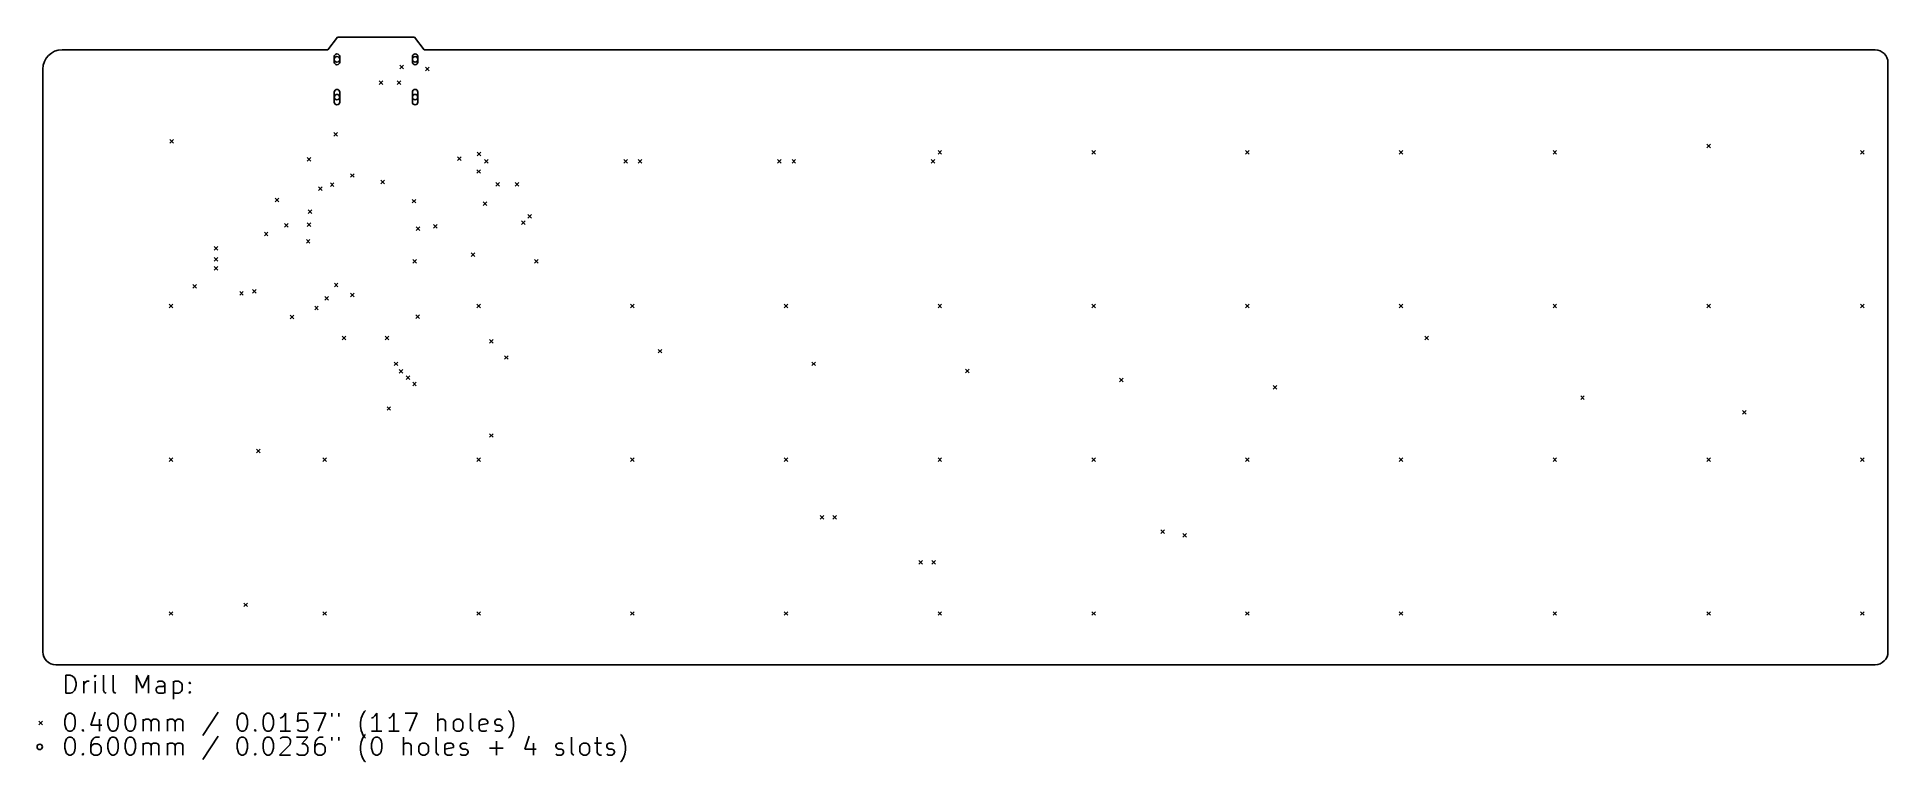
# Model space of a CAD drawing. Extents: x 74 to 278, y -94 to -13.
import ezdxf

# ---------------------------------------------------------------- set-up
doc = ezdxf.new("R2010")
doc.units = 0
doc.layers.add('BLACK', color=7, linetype='CONTINUOUS')

msp = doc.modelspace()

# ---------------------------------------------------------------- linework, layer by layer
at = {"layer": 'BLACK', "linetype": 'CONTINUOUS'}
for p, q in [((105.896, -14.875), (106.958, -13.4583)), ((106.958, -13.4583), (115.458, -13.4583)), ((115.458, -13.4583), (116.521, -14.875)), ((76.5, -14.875), (105.542, -14.875)), ((105.896, -14.875), (105.542, -14.875)), ((106.588, -15.625), (106.588, -16.225)), ((107.188, -15.625), (107.188, -16.225)), ((115.228, -15.625), (115.228, -16.225)), ((115.828, -15.625), (115.828, -16.225)), ((116.875, -14.875), (116.521, -14.875)), ((276.958, -14.875), (116.875, -14.875)), ((278.375, -81.4583), (278.375, -16.2917)), ((74.375, -81.4583), (74.375, -17)), ((111.55, -18.3), (111.95, -18.7)), ((111.95, -18.3), (111.55, -18.7)), ((113.55, -18.3), (113.95, -18.7)), ((113.95, -18.3), (113.55, -18.7)), ((113.842, -16.5755), (114.242, -16.9755)), ((114.242, -16.5755), (113.842, -16.9755)), ((116.675, -16.8), (117.075, -17.2)), ((117.075, -16.8), (116.675, -17.2)), ((106.588, -19.555), (106.588, -20.655)), ((107.188, -19.555), (107.188, -20.655)), ((115.228, -19.555), (115.228, -20.655)), ((115.828, -19.555), (115.828, -20.655)), ((106.56, -24.02), (106.96, -24.42)), ((106.96, -24.02), (106.56, -24.42)), ((88.4, -24.8), (88.8, -25.2)), ((88.8, -24.8), (88.4, -25.2)), ((122.4, -26.2), (122.8, -26.6)), ((122.8, -26.2), (122.4, -26.6)), ((173.342, -26.0083), (173.742, -26.4083)), ((173.742, -26.0083), (173.342, -26.4083)), ((190.342, -26.0083), (190.742, -26.4083)), ((190.742, -26.0083), (190.342, -26.4083)), ((207.342, -26.0083), (207.742, -26.4083)), ((207.742, -26.0083), (207.342, -26.4083)), ((224.342, -26.0083), (224.742, -26.4083)), ((224.742, -26.0083), (224.342, -26.4083)), ((241.342, -26.0083), (241.742, -26.4083)), ((241.742, -26.0083), (241.342, -26.4083)), ((258.342, -25.3), (258.742, -25.7)), ((258.742, -25.3), (258.342, -25.7)), ((275.342, -26.0083), (275.742, -26.4083)), ((275.742, -26.0083), (275.342, -26.4083)), ((103.6, -26.8), (104, -27.2)), ((104, -26.8), (103.6, -27.2)), ((108.4, -28.5755), (108.8, -28.9755)), ((108.8, -28.5755), (108.4, -28.9755)), ((120.217, -26.7167), (120.617, -27.1167)), ((120.617, -26.7167), (120.217, -27.1167)), ((122.342, -28.1333), (122.742, -28.5333)), ((122.742, -28.1333), (122.342, -28.5333)), ((123.2, -27), (123.6, -27.4)), ((123.6, -27), (123.2, -27.4)), ((138.6, -27), (139, -27.4)), ((139, -27), (138.6, -27.4)), ((140.2, -27), (140.6, -27.4)), ((140.6, -27), (140.2, -27.4)), ((155.6, -27), (156, -27.4)), ((156, -27), (155.6, -27.4)), ((157.2, -27), (157.6, -27.4)), ((157.6, -27), (157.2, -27.4)), ((172.6, -27), (173, -27.4)), ((173, -27), (172.6, -27.4)), ((104.849, -30.02), (105.249, -30.42)), ((105.249, -30.02), (104.849, -30.42)), ((106.156, -29.5908), (106.556, -29.9908)), ((106.556, -29.5908), (106.156, -29.9908)), ((111.739, -29.3), (112.139, -29.7)), ((112.139, -29.3), (111.739, -29.7)), ((124.467, -29.55), (124.867, -29.95)), ((124.867, -29.55), (124.467, -29.95)), ((126.592, -29.55), (126.992, -29.95)), ((126.992, -29.55), (126.592, -29.95)), ((100.062, -31.2877), (100.462, -31.6877)), ((100.462, -31.2877), (100.062, -31.6877)), ((103.7, -32.5755), (104.1, -32.9755)), ((104.1, -32.5755), (103.7, -32.9755)), ((115.2, -31.4145), (115.6, -31.8145)), ((115.6, -31.4145), (115.2, -31.8145)), ((123.05, -31.675), (123.45, -32.075)), ((123.45, -31.675), (123.05, -32.075)), ((101.099, -34.09), (101.499, -34.49)), ((101.499, -34.09), (101.099, -34.49)), ((103.6, -34.0245), (104, -34.4245)), ((104, -34.0245), (103.6, -34.4245)), ((115.638, -34.4384), (116.038, -34.8384)), ((116.038, -34.4384), (115.638, -34.8384)), ((117.56, -34.2), (117.96, -34.6)), ((117.96, -34.2), (117.56, -34.6)), ((127.3, -33.8), (127.7, -34.2)), ((127.7, -33.8), (127.3, -34.2)), ((128.008, -33.0917), (128.408, -33.4917)), ((128.408, -33.0917), (128.008, -33.4917)), ((93.3, -36.6333), (93.7, -37.0333)), ((93.7, -36.6333), (93.3, -37.0333)), ((98.86, -35.0425), (99.26, -35.4425)), ((99.26, -35.0425), (98.86, -35.4425)), ((103.504, -35.8615), (103.904, -36.2615)), ((103.904, -35.8615), (103.504, -36.2615)), ((93.299, -37.853), (93.699, -38.253)), ((93.699, -37.853), (93.299, -38.253)), ((93.299, -38.8525), (93.699, -39.2525)), ((93.699, -38.8525), (93.299, -39.2525)), ((115.274, -38.05), (115.674, -38.45)), ((115.674, -38.05), (115.274, -38.45)), ((121.734, -37.3213), (122.134, -37.7213)), ((122.134, -37.3213), (121.734, -37.7213)), ((128.717, -38.05), (129.117, -38.45)), ((129.117, -38.05), (128.717, -38.45)), ((90.95, -40.8244), (91.35, -41.2244)), ((91.35, -40.8244), (90.95, -41.2244)), ((106.6, -40.6855), (107, -41.0855)), ((107, -40.6855), (106.6, -41.0855)), ((96.1333, -41.5916), (96.5333, -41.9916)), ((96.5333, -41.5916), (96.1333, -41.9916)), ((97.55, -41.375), (97.95, -41.775)), ((97.95, -41.375), (97.55, -41.775)), ((105.56, -42.1537), (105.96, -42.5537)), ((105.96, -42.1537), (105.56, -42.5537)), ((108.4, -41.8), (108.8, -42.2)), ((108.8, -41.8), (108.4, -42.2)), ((88.3416, -43.0083), (88.7416, -43.4083)), ((88.7416, -43.0083), (88.3416, -43.4083)), ((101.718, -44.2255), (102.117, -44.6255)), ((102.117, -44.2255), (101.718, -44.6255)), ((104.426, -43.2154), (104.826, -43.6154)), ((104.826, -43.2154), (104.426, -43.6154)), ((115.6, -44.2), (116, -44.6)), ((116, -44.2), (115.6, -44.6)), ((122.342, -43.0083), (122.742, -43.4083)), ((122.742, -43.0083), (122.342, -43.4083)), ((139.342, -43.0083), (139.742, -43.4083)), ((139.742, -43.0083), (139.342, -43.4083)), ((156.342, -43.0083), (156.742, -43.4083)), ((156.742, -43.0083), (156.342, -43.4083)), ((173.342, -43.0083), (173.742, -43.4083)), ((173.742, -43.0083), (173.342, -43.4083)), ((190.342, -43.0083), (190.742, -43.4083)), ((190.742, -43.0083), (190.342, -43.4083)), ((207.342, -43.0083), (207.742, -43.4083)), ((207.742, -43.0083), (207.342, -43.4083)), ((224.342, -43.0083), (224.742, -43.4083)), ((224.742, -43.0083), (224.342, -43.4083)), ((241.342, -43.0083), (241.742, -43.4083)), ((241.742, -43.0083), (241.342, -43.4083)), ((258.342, -43.0083), (258.742, -43.4083)), ((258.742, -43.0083), (258.342, -43.4083)), ((275.342, -43.0083), (275.742, -43.4083)), ((275.742, -43.0083), (275.342, -43.4083)), ((107.467, -46.55), (107.867, -46.95)), ((107.867, -46.55), (107.467, -46.95)), ((112.225, -46.55), (112.625, -46.95)), ((112.625, -46.55), (112.225, -46.95)), ((123.758, -46.901), (124.158, -47.301)), ((124.158, -46.901), (123.758, -47.301)), ((227.175, -46.55), (227.575, -46.95)), ((227.575, -46.55), (227.175, -46.95)), ((125.4, -48.6995), (125.8, -49.0995)), ((125.8, -48.6995), (125.4, -49.0995)), ((142.4, -48), (142.8, -48.4)), ((142.8, -48), (142.4, -48.4)), ((113.2, -49.4), (113.6, -49.8)), ((113.6, -49.4), (113.2, -49.8)), ((113.754, -50.2316), (114.154, -50.6316)), ((114.154, -50.2316), (113.754, -50.6316)), ((114.55, -50.9311), (114.95, -51.3311)), ((114.95, -50.9311), (114.55, -51.3311)), ((159.4, -49.4), (159.8, -49.8)), ((159.8, -49.4), (159.4, -49.8)), ((176.4, -50.2), (176.8, -50.6)), ((176.8, -50.2), (176.4, -50.6)), ((115.261, -51.6334), (115.661, -52.0334)), ((115.661, -51.6334), (115.261, -52.0334)), ((193.4, -51.2), (193.8, -51.6)), ((193.8, -51.2), (193.4, -51.6)), ((210.4, -51.9916), (210.8, -52.3916)), ((210.8, -51.9916), (210.4, -52.3916)), ((244.4, -53.15), (244.8, -53.55)), ((244.8, -53.15), (244.4, -53.55)), ((112.425, -54.3416), (112.825, -54.7416)), ((112.825, -54.3416), (112.425, -54.7416)), ((262.298, -54.7569), (262.698, -55.1569)), ((262.698, -54.7569), (262.298, -55.1569)), ((98.0088, -59.0505), (98.4088, -59.4505)), ((98.4088, -59.0505), (98.0088, -59.4505)), ((123.758, -57.3247), (124.158, -57.7247)), ((124.158, -57.3247), (123.758, -57.7247)), ((88.3416, -60.0083), (88.7416, -60.4083)), ((88.7416, -60.0083), (88.3416, -60.4083)), ((105.342, -60.0083), (105.742, -60.4083)), ((105.742, -60.0083), (105.342, -60.4083)), ((122.342, -60.0083), (122.742, -60.4083)), ((122.742, -60.0083), (122.342, -60.4083)), ((139.342, -60.0083), (139.742, -60.4083)), ((139.742, -60.0083), (139.342, -60.4083)), ((156.342, -60.0083), (156.742, -60.4083)), ((156.742, -60.0083), (156.342, -60.4083)), ((173.342, -60.0083), (173.742, -60.4083)), ((173.742, -60.0083), (173.342, -60.4083)), ((190.342, -60.0083), (190.742, -60.4083)), ((190.742, -60.0083), (190.342, -60.4083)), ((207.342, -60.0083), (207.742, -60.4083)), ((207.742, -60.0083), (207.342, -60.4083)), ((224.342, -60.0083), (224.742, -60.4083)), ((224.742, -60.0083), (224.342, -60.4083)), ((241.342, -60.0083), (241.742, -60.4083)), ((241.742, -60.0083), (241.342, -60.4083)), ((258.342, -60.0083), (258.742, -60.4083)), ((258.742, -60.0083), (258.342, -60.4083)), ((275.342, -60.0083), (275.742, -60.4083)), ((275.742, -60.0083), (275.342, -60.4083)), ((160.325, -66.3833), (160.725, -66.7833)), ((160.725, -66.3833), (160.325, -66.7833)), ((161.724, -66.3833), (162.124, -66.7833)), ((162.124, -66.3833), (161.724, -66.7833)), ((197.967, -67.9664), (198.367, -68.3664)), ((198.367, -67.9664), (197.967, -68.3664)), ((200.408, -68.3585), (200.808, -68.7585)), ((200.808, -68.3585), (200.408, -68.7585)), ((171.217, -71.3416), (171.617, -71.7416)), ((171.617, -71.3416), (171.217, -71.7416)), ((172.674, -71.3416), (173.074, -71.7416)), ((173.074, -71.3416), (172.674, -71.7416)), ((88.3416, -77.0083), (88.7416, -77.4083)), ((88.7416, -77.0083), (88.3416, -77.4083)), ((96.5921, -76.0504), (96.9921, -76.4504)), ((96.9921, -76.0504), (96.5921, -76.4504)), ((105.342, -77.0083), (105.742, -77.4083)), ((105.742, -77.0083), (105.342, -77.4083)), ((122.342, -77.0083), (122.742, -77.4083)), ((122.742, -77.0083), (122.342, -77.4083)), ((139.342, -77.0083), (139.742, -77.4083)), ((139.742, -77.0083), (139.342, -77.4083)), ((156.342, -77.0083), (156.742, -77.4083)), ((156.742, -77.0083), (156.342, -77.4083)), ((173.342, -77.0083), (173.742, -77.4083)), ((173.742, -77.0083), (173.342, -77.4083)), ((190.342, -77.0083), (190.742, -77.4083)), ((190.742, -77.0083), (190.342, -77.4083)), ((207.342, -77.0083), (207.742, -77.4083)), ((207.742, -77.0083), (207.342, -77.4083)), ((224.342, -77.0083), (224.742, -77.4083)), ((224.742, -77.0083), (224.342, -77.4083)), ((241.342, -77.0083), (241.742, -77.4083)), ((241.742, -77.0083), (241.342, -77.4083)), ((258.342, -77.0083), (258.742, -77.4083)), ((258.742, -77.0083), (258.342, -77.4083)), ((275.342, -77.0083), (275.742, -77.4083)), ((275.742, -77.0083), (275.342, -77.4083)), ((75.7917, -82.875), (276.958, -82.875)), ((76.9012, -86.0297), (76.9012, -84.0297)), ((76.9012, -84.0297), (77.3773, -84.0297)), ((77.3773, -84.0297), (77.6631, -84.125)), ((77.6631, -85.9345), (77.3773, -86.0297)), ((77.6631, -84.125), (77.8535, -84.3154)), ((77.8535, -85.744), (77.6631, -85.9345)), ((77.8535, -84.3154), (77.9488, -84.5059)), ((77.9488, -85.5535), (77.8535, -85.744)), ((77.9488, -84.5059), (78.044, -84.8869)), ((78.044, -85.1726), (77.9488, -85.5535)), ((78.044, -84.8869), (78.044, -85.1726)), ((78.9012, -86.0297), (78.9012, -84.6964)), ((78.9012, -85.0773), (78.9964, -84.8869)), ((78.9964, -84.8869), (79.0916, -84.7916)), ((79.0916, -84.7916), (79.2821, -84.6964)), ((79.2821, -84.6964), (79.4726, -84.6964)), ((80.1392, -84.0297), (80.044, -84.125)), ((80.044, -84.125), (80.1392, -84.2202)), ((80.2345, -84.125), (80.1392, -84.0297)), ((80.1392, -84.0297), (80.1392, -84.2202)), ((80.1392, -84.2202), (80.2345, -84.125)), ((80.1392, -86.0297), (80.1392, -84.6964)), ((81.0916, -85.744), (81.0916, -84.0297)), ((81.1869, -85.9345), (81.0916, -85.744)), ((81.3773, -86.0297), (81.1869, -85.9345)), ((82.1392, -85.744), (82.1392, -84.0297)), ((82.2345, -85.9345), (82.1392, -85.744)), ((82.425, -86.0297), (82.2345, -85.9345)), ((84.7107, -86.0297), (84.7107, -84.0297)), ((84.7107, -84.0297), (85.3773, -85.4583)), ((85.3773, -85.4583), (86.044, -84.0297)), ((86.044, -84.0297), (86.044, -86.0297)), ((86.9012, -85.5535), (86.9964, -85.3631)), ((86.9012, -85.744), (86.9012, -85.5535)), ((86.9964, -85.9345), (86.9012, -85.744)), ((87.1869, -84.6964), (86.9964, -84.7916)), ((86.9964, -85.3631), (87.1869, -85.2678)), ((87.1869, -86.0297), (86.9964, -85.9345)), ((87.5678, -84.6964), (87.1869, -84.6964)), ((87.1869, -85.2678), (87.6631, -85.2678)), ((87.7583, -84.7916), (87.5678, -84.6964)), ((87.6631, -85.2678), (87.8535, -85.1726)), ((87.8535, -85.9345), (87.6631, -86.0297)), ((87.8535, -84.9821), (87.7583, -84.7916)), ((87.8535, -86.0297), (87.8535, -84.9821)), ((88.8059, -84.6964), (88.8059, -86.6964)), ((88.8059, -84.7916), (88.9964, -84.6964)), ((88.9964, -86.0297), (88.8059, -85.9345)), ((88.9964, -84.6964), (89.3773, -84.6964)), ((89.3773, -84.6964), (89.5678, -84.7916)), ((89.5678, -85.9345), (89.3773, -86.0297)), ((89.5678, -84.7916), (89.6631, -84.8869)), ((89.6631, -85.8392), (89.5678, -85.9345)), ((89.6631, -84.8869), (89.7583, -85.0773)), ((89.7583, -85.6488), (89.6631, -85.8392)), ((89.7583, -85.0773), (89.7583, -85.6488)), ((90.5202, -84.8869), (90.6154, -84.7916)), ((90.6154, -84.9821), (90.5202, -84.8869)), ((90.5202, -85.9345), (90.6154, -85.8392)), ((90.6154, -86.0297), (90.5202, -85.9345)), ((90.6154, -84.7916), (90.7107, -84.8869)), ((90.6154, -84.7916), (90.6154, -84.9821)), ((90.7107, -84.8869), (90.6154, -84.9821)), ((90.6154, -85.8392), (90.7107, -85.9345)), ((90.6154, -85.8392), (90.6154, -86.0297)), ((90.7107, -85.9345), (90.6154, -86.0297)), ((77.3773, -86.0297), (76.9012, -86.0297)), ((87.6631, -86.0297), (87.1869, -86.0297)), ((89.3773, -86.0297), (88.9964, -86.0297)), ((109.949, -88.0392), (110.044, -87.944)), ((125.949, -88.0392), (125.854, -87.944)), ((73.925, -89.125), (74.325, -89.525)), ((74.325, -89.125), (73.925, -89.525)), ((76.8059, -88.9916), (76.9012, -88.6107)), ((76.8059, -89.4678), (76.8059, -88.9916)), ((76.9012, -89.8488), (76.8059, -89.4678)), ((76.9012, -88.6107), (76.9964, -88.4202)), ((76.9964, -90.0392), (76.9012, -89.8488)), ((76.9964, -88.4202), (77.0916, -88.325)), ((77.0916, -90.1345), (76.9964, -90.0392)), ((77.0916, -88.325), (77.2821, -88.2297)), ((77.2821, -88.2297), (77.4726, -88.2297)), ((77.4726, -88.2297), (77.6631, -88.325)), ((77.6631, -88.325), (77.7583, -88.4202)), ((77.7583, -90.0392), (77.6631, -90.1345)), ((77.7583, -88.4202), (77.8535, -88.6107)), ((77.8535, -89.8488), (77.7583, -90.0392)), ((77.8535, -88.6107), (77.9488, -88.9916)), ((77.9488, -89.4678), (77.8535, -89.8488)), ((77.9488, -88.9916), (77.9488, -89.4678)), ((78.7107, -90.1345), (78.8059, -90.0392)), ((78.8059, -90.0392), (78.9012, -90.1345)), ((78.8059, -90.0392), (78.8059, -90.2297)), ((80.1392, -88.1345), (79.6631, -89.5631)), ((79.6631, -89.5631), (80.9012, -89.5631)), ((80.6154, -88.8964), (80.6154, -90.2297)), ((81.5678, -88.9916), (81.6631, -88.6107)), ((81.5678, -89.4678), (81.5678, -88.9916)), ((81.6631, -89.8488), (81.5678, -89.4678)), ((81.6631, -88.6107), (81.7583, -88.4202)), ((81.7583, -90.0392), (81.6631, -89.8488)), ((81.7583, -88.4202), (81.8535, -88.325)), ((81.8535, -90.1345), (81.7583, -90.0392)), ((81.8535, -88.325), (82.044, -88.2297)), ((82.044, -88.2297), (82.2345, -88.2297)), ((82.2345, -88.2297), (82.425, -88.325)), ((82.425, -88.325), (82.5202, -88.4202)), ((82.5202, -90.0392), (82.425, -90.1345)), ((82.5202, -88.4202), (82.6154, -88.6107)), ((82.6154, -89.8488), (82.5202, -90.0392)), ((82.6154, -88.6107), (82.7107, -88.9916)), ((82.7107, -89.4678), (82.6154, -89.8488)), ((82.7107, -88.9916), (82.7107, -89.4678)), ((83.4726, -88.9916), (83.5678, -88.6107)), ((83.4726, -89.4678), (83.4726, -88.9916)), ((83.5678, -89.8488), (83.4726, -89.4678)), ((83.5678, -88.6107), (83.6631, -88.4202)), ((83.6631, -90.0392), (83.5678, -89.8488)), ((83.6631, -88.4202), (83.7583, -88.325)), ((83.7583, -90.1345), (83.6631, -90.0392)), ((83.7583, -88.325), (83.9488, -88.2297)), ((83.9488, -88.2297), (84.1392, -88.2297)), ((84.1392, -88.2297), (84.3297, -88.325)), ((84.3297, -88.325), (84.425, -88.4202)), ((84.425, -90.0392), (84.3297, -90.1345)), ((84.425, -88.4202), (84.5202, -88.6107)), ((84.5202, -89.8488), (84.425, -90.0392)), ((84.5202, -88.6107), (84.6154, -88.9916)), ((84.6154, -89.4678), (84.5202, -89.8488)), ((84.6154, -88.9916), (84.6154, -89.4678)), ((85.4726, -90.2297), (85.4726, -88.8964)), ((85.4726, -89.0869), (85.5678, -88.9916)), ((85.5678, -88.9916), (85.7583, -88.8964)), ((85.7583, -88.8964), (86.044, -88.8964)), ((86.044, -88.8964), (86.2345, -88.9916)), ((86.2345, -88.9916), (86.3297, -89.1821)), ((86.3297, -89.1821), (86.425, -88.9916)), ((86.3297, -89.1821), (86.3297, -90.2297)), ((86.425, -88.9916), (86.6154, -88.8964)), ((86.6154, -88.8964), (86.9012, -88.8964)), ((86.9012, -88.8964), (87.0916, -88.9916)), ((87.0916, -88.9916), (87.1869, -89.1821)), ((87.1869, -89.1821), (87.1869, -90.2297)), ((88.1392, -90.2297), (88.1392, -88.8964)), ((88.1392, -89.0869), (88.2345, -88.9916)), ((88.2345, -88.9916), (88.425, -88.8964)), ((88.425, -88.8964), (88.7107, -88.8964)), ((88.7107, -88.8964), (88.9012, -88.9916)), ((88.9012, -88.9916), (88.9964, -89.1821)), ((88.9964, -89.1821), (89.0916, -88.9916)), ((88.9964, -89.1821), (88.9964, -90.2297)), ((89.0916, -88.9916), (89.2821, -88.8964)), ((89.2821, -88.8964), (89.5678, -88.8964)), ((89.5678, -88.8964), (89.7583, -88.9916)), ((89.7583, -88.9916), (89.8535, -89.1821)), ((89.8535, -89.1821), (89.8535, -90.2297)), ((93.7583, -88.1345), (92.044, -90.7059)), ((95.8535, -88.9916), (95.9488, -88.6107)), ((95.8535, -89.4678), (95.8535, -88.9916)), ((95.9488, -89.8488), (95.8535, -89.4678)), ((95.9488, -88.6107), (96.044, -88.4202)), ((96.044, -90.0392), (95.9488, -89.8488)), ((96.044, -88.4202), (96.1392, -88.325)), ((96.1392, -90.1345), (96.044, -90.0392)), ((96.1392, -88.325), (96.3297, -88.2297)), ((96.3297, -88.2297), (96.5202, -88.2297)), ((96.5202, -88.2297), (96.7107, -88.325)), ((96.7107, -88.325), (96.8059, -88.4202)), ((96.8059, -90.0392), (96.7107, -90.1345)), ((96.8059, -88.4202), (96.9012, -88.6107)), ((96.9012, -89.8488), (96.8059, -90.0392)), ((96.9012, -88.6107), (96.9964, -88.9916)), ((96.9964, -89.4678), (96.9012, -89.8488)), ((96.9964, -88.9916), (96.9964, -89.4678)), ((97.7583, -90.1345), (97.8535, -90.0392)), ((97.8535, -90.0392), (97.9488, -90.1345)), ((97.8535, -90.0392), (97.8535, -90.2297)), ((98.7107, -88.9916), (98.8059, -88.6107)), ((98.7107, -89.4678), (98.7107, -88.9916)), ((98.8059, -89.8488), (98.7107, -89.4678)), ((98.8059, -88.6107), (98.9012, -88.4202)), ((98.9012, -90.0392), (98.8059, -89.8488)), ((98.9012, -88.4202), (98.9964, -88.325)), ((98.9964, -90.1345), (98.9012, -90.0392)), ((98.9964, -88.325), (99.1869, -88.2297)), ((99.1869, -88.2297), (99.3773, -88.2297)), ((99.3773, -88.2297), (99.5678, -88.325)), ((99.5678, -88.325), (99.6631, -88.4202)), ((99.6631, -90.0392), (99.5678, -90.1345)), ((99.6631, -88.4202), (99.7583, -88.6107)), ((99.7583, -89.8488), (99.6631, -90.0392)), ((99.7583, -88.6107), (99.8535, -88.9916)), ((99.8535, -89.4678), (99.7583, -89.8488)), ((99.8535, -88.9916), (99.8535, -89.4678)), ((100.806, -88.7059), (100.615, -88.8012)), ((100.996, -88.5154), (100.806, -88.7059)), ((101.187, -88.2297), (100.996, -88.5154)), ((101.187, -90.2297), (101.187, -88.2297)), ((102.615, -88.2297), (102.52, -89.1821)), ((102.52, -89.1821), (102.615, -89.0869)), ((102.615, -90.1345), (102.52, -90.0392)), ((103.568, -88.2297), (102.615, -88.2297)), ((102.615, -89.0869), (102.806, -88.9916)), ((102.806, -88.9916), (103.282, -88.9916)), ((103.282, -88.9916), (103.473, -89.0869)), ((103.473, -89.0869), (103.568, -89.1821)), ((103.568, -90.0392), (103.473, -90.1345)), ((103.568, -89.1821), (103.663, -89.3726)), ((103.663, -89.8488), (103.568, -90.0392)), ((103.663, -89.3726), (103.663, -89.8488)), ((104.33, -88.2297), (105.663, -88.2297)), ((105.663, -88.2297), (104.806, -90.2297)), ((106.33, -88.2297), (106.33, -88.6107)), ((107.092, -88.2297), (107.092, -88.6107)), ((109.473, -89.2773), (109.568, -88.8012)), ((109.473, -89.6583), (109.473, -89.2773)), ((109.568, -90.1345), (109.473, -89.6583)), ((109.568, -88.8012), (109.663, -88.5154)), ((109.663, -88.5154), (109.758, -88.325)), ((109.758, -88.325), (109.949, -88.0392)), ((110.901, -88.7059), (110.711, -88.8012)), ((111.092, -88.5154), (110.901, -88.7059)), ((111.282, -88.2297), (111.092, -88.5154)), ((111.282, -90.2297), (111.282, -88.2297)), ((112.806, -88.7059), (112.615, -88.8012)), ((112.996, -88.5154), (112.806, -88.7059)), ((113.187, -88.2297), (112.996, -88.5154)), ((113.187, -90.2297), (113.187, -88.2297)), ((114.425, -88.2297), (115.758, -88.2297)), ((115.758, -88.2297), (114.901, -90.2297)), ((118.044, -90.2297), (118.044, -88.2297)), ((118.139, -88.9916), (118.044, -89.0869)), ((118.33, -88.8964), (118.139, -88.9916)), ((118.615, -88.8964), (118.33, -88.8964)), ((118.806, -88.9916), (118.615, -88.8964)), ((118.901, -89.1821), (118.806, -88.9916)), ((118.901, -90.2297), (118.901, -89.1821)), ((119.758, -89.2773), (119.854, -89.0869)), ((119.758, -89.8488), (119.758, -89.2773)), ((119.854, -90.0392), (119.758, -89.8488)), ((119.854, -89.0869), (119.949, -88.9916)), ((119.949, -90.1345), (119.854, -90.0392)), ((119.949, -88.9916), (120.139, -88.8964)), ((120.139, -88.8964), (120.425, -88.8964)), ((120.425, -88.8964), (120.615, -88.9916)), ((120.615, -88.9916), (120.711, -89.0869)), ((120.711, -90.0392), (120.615, -90.1345)), ((120.711, -89.0869), (120.806, -89.2773)), ((120.806, -89.8488), (120.711, -90.0392)), ((120.806, -89.2773), (120.806, -89.8488)), ((121.663, -89.944), (121.663, -88.2297)), ((121.758, -90.1345), (121.663, -89.944)), ((122.615, -89.1821), (122.711, -88.9916)), ((122.615, -89.944), (122.615, -89.1821)), ((123.568, -89.3726), (122.615, -89.5631)), ((122.711, -90.1345), (122.615, -89.944)), ((122.711, -88.9916), (122.901, -88.8964)), ((122.901, -88.8964), (123.282, -88.8964)), ((123.282, -88.8964), (123.473, -88.9916)), ((123.473, -88.9916), (123.568, -89.1821)), ((123.568, -89.1821), (123.568, -89.3726)), ((124.33, -89.1821), (124.425, -88.9916)), ((124.33, -89.2773), (124.33, -89.1821)), ((124.425, -89.4678), (124.33, -89.2773)), ((124.425, -88.9916), (124.615, -88.8964)), ((124.615, -89.5631), (124.425, -89.4678)), ((124.615, -88.8964), (124.901, -88.8964)), ((124.901, -89.5631), (124.615, -89.5631)), ((124.901, -88.8964), (125.092, -88.9916)), ((125.092, -89.6583), (124.901, -89.5631)), ((125.187, -89.8488), (125.092, -89.6583)), ((125.092, -90.1345), (125.187, -89.944)), ((125.187, -89.944), (125.187, -89.8488)), ((126.139, -88.325), (125.949, -88.0392)), ((126.234, -88.5154), (126.139, -88.325)), ((126.33, -88.8012), (126.234, -88.5154)), ((126.425, -89.2773), (126.33, -88.8012)), ((126.33, -90.1345), (126.425, -89.6583)), ((126.425, -89.6583), (126.425, -89.2773)), ((76.8059, -91.6316), (76.9012, -91.2507)), ((76.8059, -92.1078), (76.8059, -91.6316)), ((76.9012, -91.2507), (76.9964, -91.0602)), ((76.9964, -91.0602), (77.0916, -90.965)), ((77.2821, -90.2297), (77.0916, -90.1345)), ((77.0916, -90.965), (77.2821, -90.8697)), ((77.4726, -90.2297), (77.2821, -90.2297)), ((77.2821, -90.8697), (77.4726, -90.8697)), ((77.6631, -90.1345), (77.4726, -90.2297)), ((77.4726, -90.8697), (77.6631, -90.965)), ((77.6631, -90.965), (77.7583, -91.0602)), ((77.7583, -91.0602), (77.8535, -91.2507)), ((77.8535, -91.2507), (77.9488, -91.6316)), ((77.9488, -91.6316), (77.9488, -92.1078)), ((78.8059, -90.2297), (78.7107, -90.1345)), ((78.9012, -90.1345), (78.8059, -90.2297)), ((79.7583, -91.3459), (79.6631, -91.7269)), ((79.6631, -91.7269), (79.6631, -92.4888)), ((79.7583, -91.8221), (79.6631, -92.0126)), ((79.9488, -91.0602), (79.7583, -91.3459)), ((79.8535, -91.7269), (79.7583, -91.8221)), ((80.044, -91.6316), (79.8535, -91.7269)), ((80.044, -90.965), (79.9488, -91.0602)), ((80.2345, -90.8697), (80.044, -90.965)), ((80.425, -91.6316), (80.044, -91.6316)), ((80.6154, -90.8697), (80.2345, -90.8697)), ((80.6154, -91.7269), (80.425, -91.6316)), ((80.7107, -91.8221), (80.6154, -91.7269)), ((80.8059, -92.0126), (80.7107, -91.8221)), ((80.8059, -92.4888), (80.8059, -92.0126)), ((81.5678, -91.6316), (81.6631, -91.2507)), ((81.5678, -92.1078), (81.5678, -91.6316)), ((81.6631, -91.2507), (81.7583, -91.0602)), ((81.7583, -91.0602), (81.8535, -90.965)), ((82.044, -90.2297), (81.8535, -90.1345)), ((81.8535, -90.965), (82.044, -90.8697)), ((82.2345, -90.2297), (82.044, -90.2297)), ((82.044, -90.8697), (82.2345, -90.8697)), ((82.425, -90.1345), (82.2345, -90.2297)), ((82.2345, -90.8697), (82.425, -90.965)), ((82.425, -90.965), (82.5202, -91.0602)), ((82.5202, -91.0602), (82.6154, -91.2507)), ((82.6154, -91.2507), (82.7107, -91.6316)), ((82.7107, -91.6316), (82.7107, -92.1078)), ((83.4726, -91.6316), (83.5678, -91.2507)), ((83.4726, -92.1078), (83.4726, -91.6316)), ((83.5678, -91.2507), (83.6631, -91.0602)), ((83.6631, -91.0602), (83.7583, -90.965)), ((83.9488, -90.2297), (83.7583, -90.1345)), ((83.7583, -90.965), (83.9488, -90.8697)), ((84.1392, -90.2297), (83.9488, -90.2297)), ((83.9488, -90.8697), (84.1392, -90.8697)), ((84.3297, -90.1345), (84.1392, -90.2297)), ((84.1392, -90.8697), (84.3297, -90.965)), ((84.3297, -90.965), (84.425, -91.0602)), ((84.425, -91.0602), (84.5202, -91.2507)), ((84.5202, -91.2507), (84.6154, -91.6316)), ((84.6154, -91.6316), (84.6154, -92.1078)), ((85.4726, -92.8697), (85.4726, -91.5364)), ((85.4726, -91.7269), (85.5678, -91.6316)), ((85.5678, -91.6316), (85.7583, -91.5364)), ((85.7583, -91.5364), (86.044, -91.5364)), ((86.044, -91.5364), (86.2345, -91.6316)), ((86.2345, -91.6316), (86.3297, -91.8221)), ((86.3297, -91.8221), (86.425, -91.6316)), ((86.3297, -91.8221), (86.3297, -92.8697)), ((86.425, -91.6316), (86.6154, -91.5364)), ((86.6154, -91.5364), (86.9012, -91.5364)), ((86.9012, -91.5364), (87.0916, -91.6316)), ((87.0916, -91.6316), (87.1869, -91.8221)), ((87.1869, -91.8221), (87.1869, -92.8697)), ((88.1392, -92.8697), (88.1392, -91.5364)), ((88.1392, -91.7269), (88.2345, -91.6316)), ((88.2345, -91.6316), (88.425, -91.5364)), ((88.425, -91.5364), (88.7107, -91.5364)), ((88.7107, -91.5364), (88.9012, -91.6316)), ((88.9012, -91.6316), (88.9964, -91.8221)), ((88.9964, -91.8221), (89.0916, -91.6316)), ((88.9964, -91.8221), (88.9964, -92.8697)), ((89.0916, -91.6316), (89.2821, -91.5364)), ((89.2821, -91.5364), (89.5678, -91.5364)), ((89.5678, -91.5364), (89.7583, -91.6316)), ((89.7583, -91.6316), (89.8535, -91.8221)), ((89.8535, -91.8221), (89.8535, -92.8697)), ((93.7583, -90.7745), (92.044, -93.3459)), ((95.8535, -91.6316), (95.9488, -91.2507)), ((95.8535, -92.1078), (95.8535, -91.6316)), ((95.9488, -91.2507), (96.044, -91.0602)), ((96.044, -91.0602), (96.1392, -90.965)), ((96.3297, -90.2297), (96.1392, -90.1345)), ((96.1392, -90.965), (96.3297, -90.8697)), ((96.5202, -90.2297), (96.3297, -90.2297)), ((96.3297, -90.8697), (96.5202, -90.8697)), ((96.7107, -90.1345), (96.5202, -90.2297)), ((96.5202, -90.8697), (96.7107, -90.965)), ((96.7107, -90.965), (96.8059, -91.0602)), ((96.8059, -91.0602), (96.9012, -91.2507)), ((96.9012, -91.2507), (96.9964, -91.6316)), ((96.9964, -91.6316), (96.9964, -92.1078)), ((97.8535, -90.2297), (97.7583, -90.1345)), ((97.9488, -90.1345), (97.8535, -90.2297)), ((98.7107, -91.6316), (98.8059, -91.2507)), ((98.7107, -92.1078), (98.7107, -91.6316)), ((98.8059, -91.2507), (98.9012, -91.0602)), ((98.9012, -91.0602), (98.9964, -90.965)), ((99.1869, -90.2297), (98.9964, -90.1345)), ((98.9964, -90.965), (99.1869, -90.8697)), ((99.3773, -90.2297), (99.1869, -90.2297)), ((99.1869, -90.8697), (99.3773, -90.8697)), ((99.5678, -90.1345), (99.3773, -90.2297)), ((99.3773, -90.8697), (99.5678, -90.965)), ((99.5678, -90.965), (99.6631, -91.0602)), ((99.6631, -91.0602), (99.7583, -91.2507)), ((99.7583, -91.2507), (99.8535, -91.6316)), ((99.8535, -91.6316), (99.8535, -92.1078)), ((101.663, -91.7269), (100.52, -92.8697)), ((101.758, -90.2297), (100.615, -90.2297)), ((100.615, -91.0602), (100.711, -90.965)), ((100.711, -90.965), (100.901, -90.8697)), ((100.901, -90.8697), (101.377, -90.8697)), ((101.377, -90.8697), (101.568, -90.965)), ((101.568, -90.965), (101.663, -91.0602)), ((101.663, -91.0602), (101.758, -91.2507)), ((101.758, -91.4412), (101.663, -91.7269)), ((101.758, -91.2507), (101.758, -91.4412)), ((102.425, -90.8697), (103.663, -90.8697)), ((102.806, -90.2297), (102.615, -90.1345)), ((103.282, -90.2297), (102.806, -90.2297)), ((103.663, -90.8697), (102.996, -91.6316)), ((102.996, -91.6316), (103.282, -91.6316)), ((103.473, -90.1345), (103.282, -90.2297)), ((103.282, -91.6316), (103.473, -91.7269)), ((103.473, -91.7269), (103.568, -91.8221)), ((103.568, -91.8221), (103.663, -92.0126)), ((103.663, -92.0126), (103.663, -92.4888)), ((104.52, -91.3459), (104.425, -91.7269)), ((104.425, -91.7269), (104.425, -92.4888)), ((104.52, -91.8221), (104.425, -92.0126)), ((104.711, -91.0602), (104.52, -91.3459)), ((104.615, -91.7269), (104.52, -91.8221)), ((104.806, -91.6316), (104.615, -91.7269)), ((104.806, -90.965), (104.711, -91.0602)), ((104.996, -90.8697), (104.806, -90.965)), ((105.187, -91.6316), (104.806, -91.6316)), ((105.377, -90.8697), (104.996, -90.8697)), ((105.377, -91.7269), (105.187, -91.6316)), ((105.473, -91.8221), (105.377, -91.7269)), ((105.568, -92.0126), (105.473, -91.8221)), ((105.568, -92.4888), (105.568, -92.0126)), ((106.33, -90.8697), (106.33, -91.2507)), ((107.092, -90.8697), (107.092, -91.2507)), ((109.473, -91.9173), (109.568, -91.4412)), ((109.473, -92.2983), (109.473, -91.9173)), ((109.663, -90.4202), (109.568, -90.1345)), ((109.568, -91.4412), (109.663, -91.1554)), ((109.758, -90.6107), (109.663, -90.4202)), ((109.663, -91.1554), (109.758, -90.965)), ((109.949, -90.8964), (109.758, -90.6107)), ((109.758, -90.965), (109.949, -90.6792)), ((109.949, -90.6792), (110.044, -90.584)), ((110.044, -90.9916), (109.949, -90.8964)), ((111.854, -90.2297), (110.711, -90.2297)), ((110.711, -91.6316), (110.806, -91.2507)), ((110.711, -92.1078), (110.711, -91.6316)), ((110.806, -91.2507), (110.901, -91.0602)), ((110.901, -91.0602), (110.996, -90.965)), ((110.996, -90.965), (111.187, -90.8697)), ((111.187, -90.8697), (111.377, -90.8697)), ((111.377, -90.8697), (111.568, -90.965)), ((111.568, -90.965), (111.663, -91.0602)), ((111.663, -91.0602), (111.758, -91.2507)), ((111.758, -91.2507), (111.854, -91.6316)), ((111.854, -91.6316), (111.854, -92.1078)), ((113.758, -90.2297), (112.615, -90.2297)), ((114.234, -92.8697), (114.234, -90.8697)), ((114.33, -91.6316), (114.234, -91.7269)), ((114.52, -91.5364), (114.33, -91.6316)), ((114.806, -91.5364), (114.52, -91.5364)), ((114.996, -91.6316), (114.806, -91.5364)), ((115.092, -91.8221), (114.996, -91.6316)), ((115.092, -92.8697), (115.092, -91.8221)), ((115.949, -91.9173), (116.044, -91.7269)), ((115.949, -92.4888), (115.949, -91.9173)), ((116.044, -91.7269), (116.139, -91.6316)), ((116.139, -91.6316), (116.33, -91.5364)), ((116.33, -91.5364), (116.615, -91.5364)), ((116.615, -91.5364), (116.806, -91.6316)), ((116.806, -91.6316), (116.901, -91.7269)), ((116.901, -91.7269), (116.996, -91.9173)), ((116.996, -91.9173), (116.996, -92.4888)), ((117.854, -92.584), (117.854, -90.8697)), ((118.806, -91.8221), (118.901, -91.6316)), ((118.806, -92.584), (118.806, -91.8221)), ((119.758, -92.0126), (118.806, -92.2031)), ((118.901, -91.6316), (119.092, -91.5364)), ((119.092, -91.5364), (119.473, -91.5364)), ((119.473, -91.5364), (119.663, -91.6316)), ((119.663, -91.6316), (119.758, -91.8221)), ((119.758, -91.8221), (119.758, -92.0126)), ((120.139, -90.2297), (119.949, -90.1345)), ((120.425, -90.2297), (120.139, -90.2297)), ((120.615, -90.1345), (120.425, -90.2297)), ((120.52, -91.8221), (120.615, -91.6316)), ((120.52, -91.9173), (120.52, -91.8221)), ((120.615, -92.1078), (120.52, -91.9173)), ((120.615, -91.6316), (120.806, -91.5364)), ((120.806, -91.5364), (121.092, -91.5364)), ((121.092, -91.5364), (121.282, -91.6316)), ((121.949, -90.2297), (121.758, -90.1345)), ((122.901, -90.2297), (122.711, -90.1345)), ((123.282, -90.2297), (122.901, -90.2297)), ((123.473, -90.1345), (123.282, -90.2297)), ((124.33, -90.1345), (124.52, -90.2297)), ((124.52, -90.2297), (124.901, -90.2297)), ((124.52, -92.8697), (124.52, -91.3459)), ((124.901, -90.2297), (125.092, -90.1345)), ((125.854, -90.9916), (125.949, -90.8964)), ((125.949, -90.8964), (126.139, -90.6107)), ((126.139, -90.6107), (126.234, -90.4202)), ((126.234, -90.4202), (126.33, -90.1345)), ((128.139, -90.7745), (127.663, -92.2031)), ((128.615, -91.5364), (128.615, -92.8697)), ((131.092, -91.8221), (131.187, -91.6316)), ((131.092, -91.9173), (131.092, -91.8221)), ((131.187, -92.1078), (131.092, -91.9173)), ((131.187, -91.6316), (131.377, -91.5364)), ((131.377, -91.5364), (131.663, -91.5364)), ((131.663, -91.5364), (131.854, -91.6316)), ((132.806, -92.584), (132.806, -90.8697)), ((133.758, -91.9173), (133.854, -91.7269)), ((133.758, -92.4888), (133.758, -91.9173)), ((133.854, -91.7269), (133.949, -91.6316)), ((133.949, -91.6316), (134.139, -91.5364)), ((134.139, -91.5364), (134.425, -91.5364)), ((134.425, -91.5364), (134.615, -91.6316)), ((134.615, -91.6316), (134.711, -91.7269)), ((134.711, -91.7269), (134.806, -91.9173)), ((134.806, -91.9173), (134.806, -92.4888)), ((135.377, -91.5364), (136.139, -91.5364)), ((135.663, -90.8697), (135.663, -92.584)), ((136.711, -91.8221), (136.806, -91.6316)), ((136.711, -91.9173), (136.711, -91.8221)), ((136.806, -92.1078), (136.711, -91.9173)), ((136.806, -91.6316), (136.996, -91.5364)), ((136.996, -91.5364), (137.282, -91.5364)), ((137.282, -91.5364), (137.473, -91.6316)), ((138.33, -90.6792), (138.234, -90.584)), ((138.52, -90.965), (138.33, -90.6792)), ((138.615, -91.1554), (138.52, -90.965)), ((138.711, -91.4412), (138.615, -91.1554)), ((138.806, -91.9173), (138.711, -91.4412)), ((138.806, -92.2983), (138.806, -91.9173)), ((76.9012, -92.4888), (76.8059, -92.1078)), ((76.9964, -92.6792), (76.9012, -92.4888)), ((77.0916, -92.7745), (76.9964, -92.6792)), ((77.2821, -92.8697), (77.0916, -92.7745)), ((77.4726, -92.8697), (77.2821, -92.8697)), ((77.6631, -92.7745), (77.4726, -92.8697)), ((77.7583, -92.6792), (77.6631, -92.7745)), ((77.8535, -92.4888), (77.7583, -92.6792)), ((77.9488, -92.1078), (77.8535, -92.4888)), ((78.7107, -92.7745), (78.8059, -92.6792)), ((78.8059, -92.8697), (78.7107, -92.7745)), ((78.8059, -92.6792), (78.9012, -92.7745)), ((78.8059, -92.6792), (78.8059, -92.8697)), ((78.9012, -92.7745), (78.8059, -92.8697)), ((79.6631, -92.4888), (79.7583, -92.6792)), ((79.7583, -92.6792), (79.8535, -92.7745)), ((79.8535, -92.7745), (80.044, -92.8697)), ((80.044, -92.8697), (80.425, -92.8697)), ((80.425, -92.8697), (80.6154, -92.7745)), ((80.6154, -92.7745), (80.7107, -92.6792)), ((80.7107, -92.6792), (80.8059, -92.4888)), ((81.6631, -92.4888), (81.5678, -92.1078)), ((81.7583, -92.6792), (81.6631, -92.4888)), ((81.8535, -92.7745), (81.7583, -92.6792)), ((82.044, -92.8697), (81.8535, -92.7745)), ((82.2345, -92.8697), (82.044, -92.8697)), ((82.425, -92.7745), (82.2345, -92.8697)), ((82.5202, -92.6792), (82.425, -92.7745)), ((82.6154, -92.4888), (82.5202, -92.6792)), ((82.7107, -92.1078), (82.6154, -92.4888)), ((83.5678, -92.4888), (83.4726, -92.1078)), ((83.6631, -92.6792), (83.5678, -92.4888)), ((83.7583, -92.7745), (83.6631, -92.6792)), ((83.9488, -92.8697), (83.7583, -92.7745)), ((84.1392, -92.8697), (83.9488, -92.8697)), ((84.3297, -92.7745), (84.1392, -92.8697)), ((84.425, -92.6792), (84.3297, -92.7745)), ((84.5202, -92.4888), (84.425, -92.6792)), ((84.6154, -92.1078), (84.5202, -92.4888)), ((95.9488, -92.4888), (95.8535, -92.1078)), ((96.044, -92.6792), (95.9488, -92.4888)), ((96.1392, -92.7745), (96.044, -92.6792)), ((96.3297, -92.8697), (96.1392, -92.7745)), ((96.5202, -92.8697), (96.3297, -92.8697)), ((96.7107, -92.7745), (96.5202, -92.8697)), ((96.8059, -92.6792), (96.7107, -92.7745)), ((96.9012, -92.4888), (96.8059, -92.6792)), ((96.9964, -92.1078), (96.9012, -92.4888)), ((97.7583, -92.7745), (97.8535, -92.6792)), ((97.8535, -92.8697), (97.7583, -92.7745)), ((97.8535, -92.6792), (97.9488, -92.7745)), ((97.8535, -92.6792), (97.8535, -92.8697)), ((97.9488, -92.7745), (97.8535, -92.8697)), ((98.8059, -92.4888), (98.7107, -92.1078)), ((98.9012, -92.6792), (98.8059, -92.4888)), ((98.9964, -92.7745), (98.9012, -92.6792)), ((99.1869, -92.8697), (98.9964, -92.7745)), ((99.3773, -92.8697), (99.1869, -92.8697)), ((99.5678, -92.7745), (99.3773, -92.8697)), ((99.6631, -92.6792), (99.5678, -92.7745)), ((99.7583, -92.4888), (99.6631, -92.6792)), ((99.8535, -92.1078), (99.7583, -92.4888)), ((100.52, -92.8697), (101.758, -92.8697)), ((102.52, -92.7745), (102.425, -92.6792)), ((102.711, -92.8697), (102.52, -92.7745)), ((103.282, -92.8697), (102.711, -92.8697)), ((103.473, -92.7745), (103.282, -92.8697)), ((103.568, -92.6792), (103.473, -92.7745)), ((103.663, -92.4888), (103.568, -92.6792)), ((104.425, -92.4888), (104.52, -92.6792)), ((104.52, -92.6792), (104.615, -92.7745)), ((104.615, -92.7745), (104.806, -92.8697)), ((104.806, -92.8697), (105.187, -92.8697)), ((105.187, -92.8697), (105.377, -92.7745)), ((105.377, -92.7745), (105.473, -92.6792)), ((105.473, -92.6792), (105.568, -92.4888)), ((109.568, -92.7745), (109.473, -92.2983)), ((109.663, -93.0602), (109.568, -92.7745)), ((109.758, -93.2507), (109.663, -93.0602)), ((109.949, -93.5364), (109.758, -93.2507)), ((110.044, -93.6316), (109.949, -93.5364)), ((110.806, -92.4888), (110.711, -92.1078)), ((110.901, -92.6792), (110.806, -92.4888)), ((110.996, -92.7745), (110.901, -92.6792)), ((111.187, -92.8697), (110.996, -92.7745)), ((111.377, -92.8697), (111.187, -92.8697)), ((111.568, -92.7745), (111.377, -92.8697)), ((111.663, -92.6792), (111.568, -92.7745)), ((111.758, -92.4888), (111.663, -92.6792)), ((111.854, -92.1078), (111.758, -92.4888)), ((116.044, -92.6792), (115.949, -92.4888)), ((116.139, -92.7745), (116.044, -92.6792)), ((116.33, -92.8697), (116.139, -92.7745)), ((116.615, -92.8697), (116.33, -92.8697)), ((116.806, -92.7745), (116.615, -92.8697)), ((116.901, -92.6792), (116.806, -92.7745)), ((116.996, -92.4888), (116.901, -92.6792)), ((117.949, -92.7745), (117.854, -92.584)), ((118.139, -92.8697), (117.949, -92.7745)), ((118.901, -92.7745), (118.806, -92.584)), ((119.092, -92.8697), (118.901, -92.7745)), ((119.473, -92.8697), (119.092, -92.8697)), ((119.663, -92.7745), (119.473, -92.8697)), ((120.52, -92.7745), (120.711, -92.8697)), ((120.806, -92.2031), (120.615, -92.1078)), ((120.711, -92.8697), (121.092, -92.8697)), ((121.092, -92.2031), (120.806, -92.2031)), ((121.282, -92.2983), (121.092, -92.2031)), ((121.092, -92.8697), (121.282, -92.7745)), ((121.377, -92.4888), (121.282, -92.2983)), ((121.282, -92.7745), (121.377, -92.584)), ((121.377, -92.584), (121.377, -92.4888)), ((123.758, -92.1078), (125.282, -92.1078)), ((127.663, -92.2031), (128.901, -92.2031)), ((131.092, -92.7745), (131.282, -92.8697)), ((131.377, -92.2031), (131.187, -92.1078)), ((131.282, -92.8697), (131.663, -92.8697)), ((131.663, -92.2031), (131.377, -92.2031)), ((131.854, -92.2983), (131.663, -92.2031)), ((131.663, -92.8697), (131.854, -92.7745)), ((131.949, -92.4888), (131.854, -92.2983)), ((131.854, -92.7745), (131.949, -92.584)), ((131.949, -92.584), (131.949, -92.4888)), ((132.901, -92.7745), (132.806, -92.584)), ((133.092, -92.8697), (132.901, -92.7745)), ((133.854, -92.6792), (133.758, -92.4888)), ((133.949, -92.7745), (133.854, -92.6792)), ((134.139, -92.8697), (133.949, -92.7745)), ((134.425, -92.8697), (134.139, -92.8697)), ((134.615, -92.7745), (134.425, -92.8697)), ((134.711, -92.6792), (134.615, -92.7745)), ((134.806, -92.4888), (134.711, -92.6792)), ((135.663, -92.584), (135.758, -92.7745)), ((135.758, -92.7745), (135.949, -92.8697)), ((135.949, -92.8697), (136.139, -92.8697)), ((136.711, -92.7745), (136.901, -92.8697)), ((136.996, -92.2031), (136.806, -92.1078)), ((136.901, -92.8697), (137.282, -92.8697)), ((137.282, -92.2031), (136.996, -92.2031)), ((137.473, -92.2983), (137.282, -92.2031)), ((137.282, -92.8697), (137.473, -92.7745)), ((137.568, -92.4888), (137.473, -92.2983)), ((137.473, -92.7745), (137.568, -92.584)), ((137.568, -92.584), (137.568, -92.4888)), ((138.234, -93.6316), (138.33, -93.5364)), ((138.33, -93.5364), (138.52, -93.2507)), ((138.52, -93.2507), (138.615, -93.0602)), ((138.615, -93.0602), (138.711, -92.7745)), ((138.711, -92.7745), (138.806, -92.2983))]:
    msp.add_line(p, q, dxfattribs=at)
at = {"layer": 'BLACK'}
for centre in [(106.888, -15.925), (115.528, -15.925), (106.888, -20.105), (115.528, -20.105), (74.025, -91.965)]:
    msp.add_circle(centre, 0.3, dxfattribs=at)
for centre, radius, start, end in [((76.5, -17), 2.125, 90.001, 180), ((106.888, -15.625), 0.3, 0, 180), ((106.888, -16.225), 0.3, 180, 360), ((115.528, -15.625), 0.3, 0, 180), ((115.528, -16.225), 0.3, 180, 360), ((276.958, -16.2916), 1.4166, -0.000728, 89.9991), ((106.888, -19.555), 0.3, 0, 180), ((115.528, -19.555), 0.3, 0, 180), ((106.888, -20.655), 0.3, 180, 360), ((115.528, -20.655), 0.3, 180, 360), ((75.7916, -81.4583), 1.4167, -180, -89.996), ((276.958, -81.4583), 1.4167, -89.9999, 0.000202)]:
    msp.add_arc(centre, radius, start, end, dxfattribs=at)

doc.saveas('drawing.dxf')
